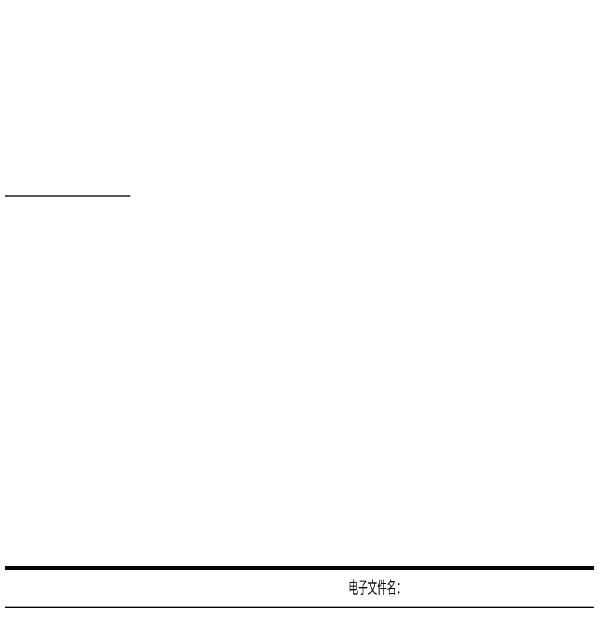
# Model space of a CAD drawing. Extents: x -1041549 to 749950, y -354245 to 17554.
# Drawn here: x 57250 to 79336, y -275526 to -252685 of the extents above; entities that cross this region are included whole.
import ezdxf

# ---------------------------------------------------------------- set-up
doc = ezdxf.new("R2010")
doc.units = 0
doc.header["$LTSCALE"] = 1000
doc.header["$MEASUREMENT"] = 0
doc.layers.add('14', color=1, linetype='Continuous')
doc.layers.add('PUB_TITLE', color=4, linetype='Continuous')
doc.styles.add('hztxt', font='romand_pkpm', dxfattribs={"bigfont": 'gbcbig'})

# ---------------------------------------------------------------- blocks, each defined once
blk = doc.blocks.new('$titleblk$00000212')
at = {"layer": '14', "style": 'hztxt', "width": 0.85}
for s, p in [('电子文件名：', (-198.31, 0.78)), ('图纸版权属设计单位所有，未经许可，外人及外单位不得翻印复制作为其他工程之用。', (-124.17, 1.07))]:
    blk.add_text(s, height=3.6, rotation=359.9997, dxfattribs=at).set_placement(p)
blk = doc.blocks.new('A$Ce58e362c')
at = {"layer": 'PUB_TITLE', "xscale": 150, "yscale": 150, "zscale": 150}
blk.add_blockref('$titleblk$00000212', (29680, -76), dxfattribs=at)

msp = doc.modelspace()

# ---------------------------------------------------------------- linework, layer by layer
at = {"color": 140}
msp.add_line((61791.4, -259760), (5224, -259760), dxfattribs=at)
at = {"layer": 'PUB_TITLE'}
msp.add_lwpolyline([(-24727.4, -275525.9), (101422.6, -275525.9), (101422.6, -186425.9), (-24727.4, -186425.9)], close=True, dxfattribs=at)
at = {"layer": 'PUB_TITLE', "const_width": 150}
msp.add_lwpolyline([(-20977.4, -274025.9), (99922.6, -274025.9), (99922.6, -187925.9), (-20977.4, -187925.9)], close=True, dxfattribs=at)

# ---------------------------------------------------------------- block references
msp.add_blockref('A$Ce58e362c', (70242.6, -275101.4))

doc.saveas('drawing.dxf')
